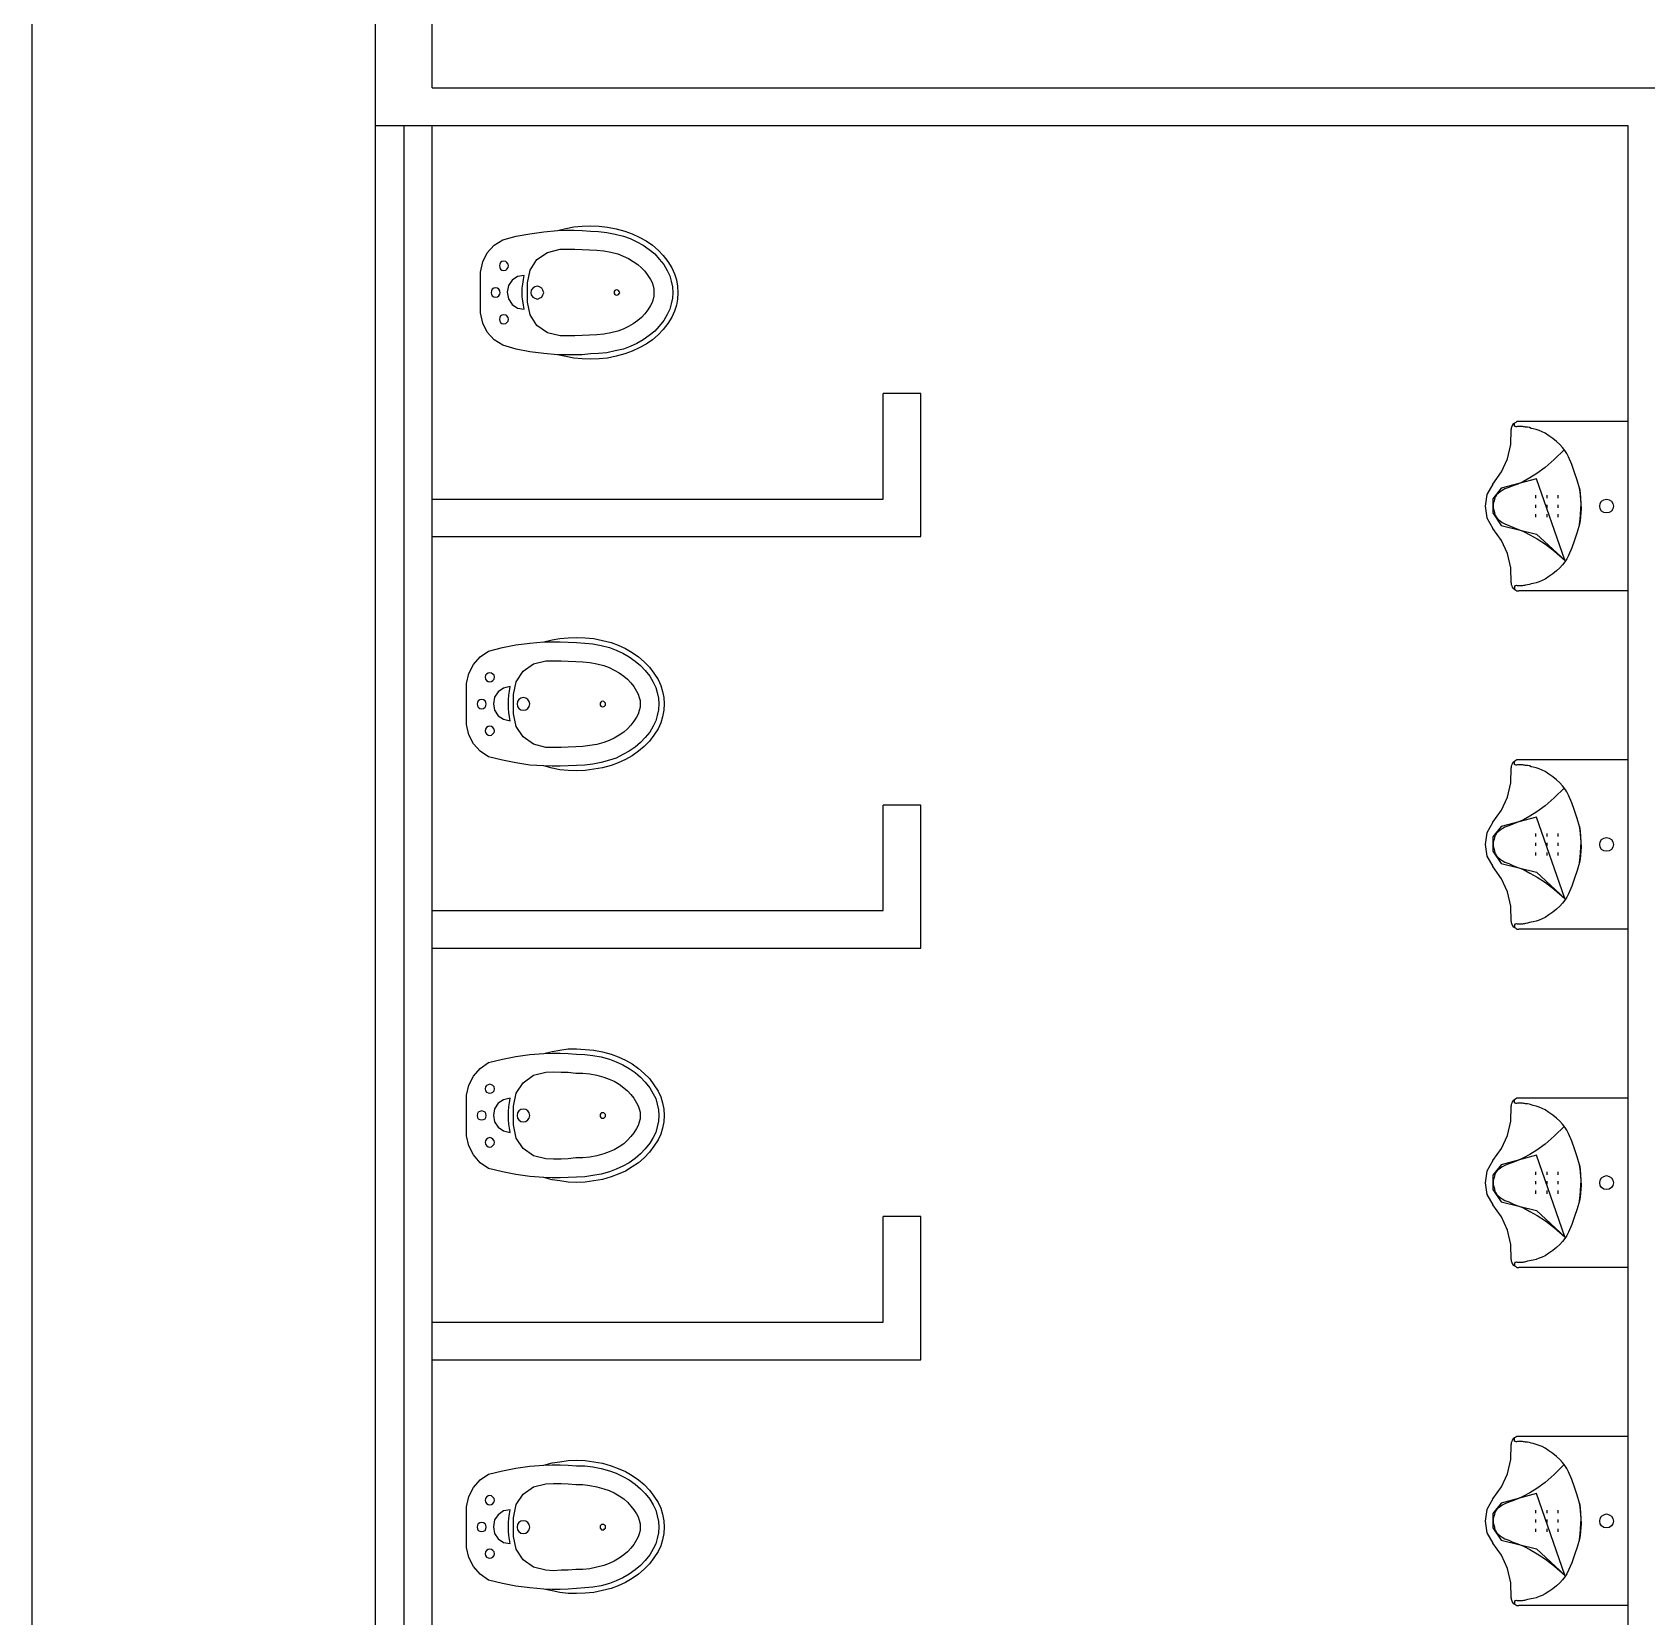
# Model space of a CAD drawing. Header units: metres. Extents: x 2 to 323, y -2 to 254.
# Drawn here: x 66.883 to 71.176, y 94.82 to 99.036 of the extents above; entities that cross this region are included whole.
import ezdxf

# ---------------------------------------------------------------- set-up
doc = ezdxf.new("R2010")
doc.units = ezdxf.units.M
for name, color, linetype in [('0-CARPINTERIA', 7, 'Continuous'), ('0-MUROS EXISTENTES', 7, 'Continuous'), ('0-PROYECCIONES', 7, 'Continuous'), ('0-VISTA-005', 7, 'Continuous'), ('00', 7, 'Continuous')]:
    doc.layers.add(name, color=color, linetype=linetype)

msp = doc.modelspace()

# ---------------------------------------------------------------- linework, layer by layer
for p, q in [((71.126, 98), (70.836, 98)), ((71.126, 98), (71.126, 97.55)), ((70.88, 97.804), (70.88, 97.796)), ((70.91, 97.804), (70.91, 97.796)), ((70.94, 97.804), (70.94, 97.796)), ((70.88, 97.779), (70.88, 97.771)), ((70.88, 97.754), (70.88, 97.746)), ((70.91, 97.779), (70.91, 97.771)), ((70.91, 97.754), (70.91, 97.746)), ((70.94, 97.779), (70.94, 97.771)), ((70.94, 97.754), (70.94, 97.746)), ((71.126, 97.55), (70.836, 97.55)), ((71.126, 97.1), (70.836, 97.1)), ((71.126, 97.1), (71.126, 96.65)), ((70.88, 96.904), (70.88, 96.896)), ((70.91, 96.904), (70.91, 96.896)), ((70.94, 96.904), (70.94, 96.896)), ((70.88, 96.879), (70.88, 96.871)), ((70.88, 96.854), (70.88, 96.846)), ((70.91, 96.879), (70.91, 96.871)), ((70.91, 96.854), (70.91, 96.846)), ((70.94, 96.879), (70.94, 96.871)), ((70.94, 96.854), (70.94, 96.846)), ((71.126, 96.65), (70.836, 96.65)), ((71.126, 96.2), (70.836, 96.2)), ((71.126, 96.2), (71.126, 95.75)), ((70.88, 96.004), (70.88, 95.996)), ((70.91, 96.004), (70.91, 95.996)), ((70.94, 96.004), (70.94, 95.996)), ((70.88, 95.979), (70.88, 95.971)), ((70.88, 95.954), (70.88, 95.946)), ((70.91, 95.979), (70.91, 95.971)), ((70.91, 95.954), (70.91, 95.946)), ((70.94, 95.979), (70.94, 95.971)), ((70.94, 95.954), (70.94, 95.946)), ((71.126, 95.75), (70.836, 95.75)), ((71.126, 95.3), (70.836, 95.3)), ((71.126, 95.3), (71.126, 94.85)), ((70.88, 95.104), (70.88, 95.096)), ((70.91, 95.104), (70.91, 95.096)), ((70.94, 95.104), (70.94, 95.096)), ((70.88, 95.079), (70.88, 95.071)), ((70.88, 95.054), (70.88, 95.046)), ((70.91, 95.079), (70.91, 95.071)), ((70.91, 95.054), (70.91, 95.046)), ((70.94, 95.079), (70.94, 95.071)), ((70.94, 95.054), (70.94, 95.046)), ((71.126, 94.85), (70.836, 94.85))]:
    msp.add_line(p, q)
for points in [[(68.28, 98.178), (68.243, 98.181), (68.206, 98.186), (68.17, 98.193), (68.134, 98.203), (68.111, 98.218), (68.093, 98.238), (68.081, 98.262), (68.075, 98.289), (68.075, 98.398), (68.081, 98.425), (68.093, 98.449), (68.111, 98.469), (68.134, 98.484), (68.17, 98.493), (68.206, 98.5), (68.243, 98.505), (68.28, 98.508), (68.302, 98.514), (68.323, 98.518), (68.345, 98.52), (68.367, 98.521), (68.39, 98.52), (68.413, 98.517), (68.436, 98.513), (68.459, 98.507), (68.478, 98.5), (68.497, 98.491), (68.515, 98.481), (68.532, 98.469), (68.547, 98.456), (68.561, 98.442), (68.573, 98.426), (68.584, 98.409), (68.591, 98.393), (68.596, 98.377), (68.599, 98.36), (68.6, 98.343), (68.599, 98.326), (68.596, 98.31), (68.591, 98.294), (68.584, 98.278), (68.573, 98.261), (68.561, 98.245), (68.547, 98.231), (68.532, 98.218), (68.515, 98.206), (68.497, 98.196), (68.478, 98.187), (68.459, 98.18), (68.436, 98.174), (68.413, 98.169), (68.39, 98.167), (68.367, 98.166), (68.345, 98.167), (68.323, 98.169), (68.302, 98.173), (68.28, 98.178)], [(71.088, 97.775), (71.086, 97.768), (71.082, 97.762), (71.076, 97.758), (71.069, 97.757), (71.062, 97.758), (71.056, 97.762), (71.052, 97.768), (71.051, 97.775), (71.052, 97.782), (71.056, 97.788), (71.062, 97.792), (71.069, 97.794), (71.076, 97.792), (71.082, 97.788), (71.086, 97.782), (71.088, 97.775)], [(68.243, 97.084), (68.206, 97.086), (68.169, 97.092), (68.133, 97.099), (68.096, 97.108), (68.074, 97.123), (68.056, 97.143), (68.044, 97.167), (68.038, 97.194), (68.038, 97.303), (68.044, 97.33), (68.056, 97.354), (68.074, 97.374), (68.096, 97.389), (68.133, 97.399), (68.169, 97.406), (68.206, 97.411), (68.243, 97.414), (68.265, 97.419), (68.286, 97.423), (68.308, 97.425), (68.33, 97.426), (68.353, 97.425), (68.376, 97.423), (68.399, 97.418), (68.422, 97.412), (68.441, 97.405), (68.46, 97.396), (68.478, 97.386), (68.495, 97.374), (68.51, 97.361), (68.524, 97.347), (68.536, 97.331), (68.547, 97.314), (68.554, 97.298), (68.559, 97.282), (68.562, 97.266), (68.563, 97.249), (68.562, 97.232), (68.559, 97.215), (68.554, 97.199), (68.547, 97.183), (68.536, 97.166), (68.524, 97.15), (68.51, 97.136), (68.495, 97.123), (68.478, 97.111), (68.46, 97.101), (68.441, 97.092), (68.422, 97.085), (68.399, 97.079), (68.376, 97.075), (68.353, 97.072), (68.33, 97.071), (68.308, 97.072), (68.286, 97.074), (68.265, 97.078), (68.243, 97.084)], [(71.088, 96.875), (71.086, 96.868), (71.082, 96.862), (71.076, 96.858), (71.069, 96.857), (71.062, 96.858), (71.056, 96.862), (71.052, 96.868), (71.051, 96.875), (71.052, 96.882), (71.056, 96.888), (71.062, 96.892), (71.069, 96.894), (71.076, 96.892), (71.082, 96.888), (71.086, 96.882), (71.088, 96.875)], [(68.243, 95.989), (68.206, 95.992), (68.169, 95.997), (68.133, 96.004), (68.096, 96.013), (68.074, 96.028), (68.056, 96.049), (68.044, 96.073), (68.038, 96.1), (68.038, 96.208), (68.044, 96.235), (68.056, 96.259), (68.074, 96.279), (68.096, 96.295), (68.133, 96.304), (68.169, 96.311), (68.206, 96.316), (68.243, 96.319), (68.265, 96.324), (68.286, 96.328), (68.308, 96.331), (68.33, 96.331), (68.353, 96.33), (68.376, 96.328), (68.399, 96.323), (68.422, 96.317), (68.441, 96.31), (68.46, 96.301), (68.478, 96.291), (68.495, 96.279), (68.51, 96.266), (68.524, 96.252), (68.536, 96.236), (68.547, 96.219), (68.554, 96.204), (68.559, 96.188), (68.562, 96.171), (68.563, 96.154), (68.562, 96.137), (68.559, 96.12), (68.554, 96.104), (68.547, 96.089), (68.536, 96.072), (68.524, 96.056), (68.51, 96.041), (68.495, 96.028), (68.478, 96.017), (68.46, 96.006), (68.441, 95.998), (68.422, 95.991), (68.399, 95.984), (68.376, 95.98), (68.353, 95.977), (68.33, 95.976), (68.308, 95.977), (68.286, 95.98), (68.265, 95.983), (68.243, 95.989)], [(71.088, 95.975), (71.086, 95.968), (71.082, 95.962), (71.076, 95.958), (71.069, 95.957), (71.062, 95.958), (71.056, 95.962), (71.052, 95.968), (71.051, 95.975), (71.052, 95.982), (71.056, 95.988), (71.062, 95.992), (71.069, 95.994), (71.076, 95.992), (71.082, 95.988), (71.086, 95.982), (71.088, 95.975)], [(68.243, 94.894), (68.206, 94.897), (68.169, 94.902), (68.133, 94.909), (68.096, 94.918), (68.074, 94.934), (68.056, 94.954), (68.044, 94.978), (68.038, 95.005), (68.038, 95.113), (68.044, 95.14), (68.056, 95.164), (68.074, 95.185), (68.096, 95.2), (68.133, 95.209), (68.169, 95.216), (68.206, 95.221), (68.243, 95.224), (68.265, 95.23), (68.286, 95.233), (68.308, 95.236), (68.33, 95.237), (68.353, 95.236), (68.376, 95.233), (68.399, 95.229), (68.422, 95.222), (68.441, 95.215), (68.46, 95.207), (68.478, 95.196), (68.495, 95.185), (68.51, 95.172), (68.524, 95.157), (68.536, 95.141), (68.547, 95.124), (68.554, 95.109), (68.559, 95.093), (68.562, 95.076), (68.563, 95.059), (68.562, 95.042), (68.559, 95.025), (68.554, 95.009), (68.547, 94.994), (68.536, 94.977), (68.524, 94.961), (68.51, 94.947), (68.495, 94.934), (68.478, 94.922), (68.46, 94.912), (68.441, 94.903), (68.422, 94.896), (68.399, 94.89), (68.376, 94.885), (68.353, 94.883), (68.33, 94.882), (68.308, 94.882), (68.286, 94.885), (68.265, 94.889), (68.243, 94.894)], [(71.088, 95.075), (71.086, 95.068), (71.082, 95.062), (71.076, 95.058), (71.069, 95.057), (71.062, 95.058), (71.056, 95.062), (71.052, 95.068), (71.051, 95.075), (71.052, 95.082), (71.056, 95.088), (71.062, 95.092), (71.069, 95.094), (71.076, 95.092), (71.082, 95.088), (71.086, 95.082), (71.088, 95.075)]]:
    msp.add_lwpolyline(points, close=True)
for points in [[(70.767, 97.834), (70.79, 97.866), (70.806, 97.901), (70.815, 97.939), (70.816, 97.979)], [(70.836, 98), (70.831, 98), (70.828, 97.998), (70.824, 97.996), (70.821, 97.994), (70.818, 97.99), (70.817, 97.987), (70.816, 97.983), (70.816, 97.979)], [(70.997, 97.727), (70.999, 97.74), (71, 97.754), (71.001, 97.768), (71.002, 97.782), (71.001, 97.792), (71, 97.803), (70.999, 97.813), (70.997, 97.823), (70.991, 97.844), (70.984, 97.865), (70.977, 97.886), (70.968, 97.906), (70.964, 97.915), (70.958, 97.923), (70.952, 97.931), (70.945, 97.939), (70.936, 97.947), (70.926, 97.955), (70.916, 97.962), (70.906, 97.969), (70.898, 97.973), (70.89, 97.976), (70.882, 97.979), (70.874, 97.981), (70.869, 97.982), (70.864, 97.984), (70.859, 97.985), (70.854, 97.985), (70.851, 97.986), (70.848, 97.986), (70.846, 97.987), (70.843, 97.987), (70.84, 97.987), (70.837, 97.987), (70.835, 97.987), (70.832, 97.987), (70.83, 97.986), (70.829, 97.986), (70.827, 97.987), (70.826, 97.987), (70.825, 97.987), (70.825, 97.988), (70.824, 97.988), (70.824, 97.989), (70.824, 97.991), (70.824, 97.992), (70.824, 97.994), (70.824, 97.996)], [(70.957, 97.926), (70.957, 97.926), (70.93, 97.899), (70.906, 97.878), (70.884, 97.862), (70.865, 97.85), (70.848, 97.841), (70.833, 97.834), (70.82, 97.829), (70.809, 97.825), (70.799, 97.821), (70.792, 97.817), (70.786, 97.813), (70.781, 97.809), (70.777, 97.805), (70.774, 97.801), (70.772, 97.797), (70.771, 97.793), (70.77, 97.789), (70.769, 97.785), (70.768, 97.78), (70.768, 97.776), (70.768, 97.771), (70.769, 97.767), (70.77, 97.762), (70.771, 97.758), (70.772, 97.753), (70.774, 97.749), (70.777, 97.745), (70.781, 97.74), (70.786, 97.736), (70.792, 97.732), (70.799, 97.728), (70.809, 97.724), (70.82, 97.719), (70.833, 97.714), (70.848, 97.708), (70.865, 97.699), (70.885, 97.688), (70.907, 97.674), (70.931, 97.655), (70.958, 97.631), (70.883, 97.848), (70.789, 97.823), (70.767, 97.795), (70.767, 97.757), (70.789, 97.724), (70.883, 97.701), (70.958, 97.631)], [(70.767, 97.834), (70.751, 97.806), (70.746, 97.775), (70.751, 97.744), (70.767, 97.716)], [(70.997, 97.823), (70.999, 97.81), (71, 97.796), (71.001, 97.782), (71.002, 97.768), (71.001, 97.758), (71, 97.747), (70.999, 97.737), (70.997, 97.727), (70.991, 97.706), (70.984, 97.685), (70.977, 97.664), (70.968, 97.644), (70.964, 97.635), (70.958, 97.627), (70.952, 97.619), (70.945, 97.611), (70.936, 97.603), (70.926, 97.595), (70.916, 97.588), (70.906, 97.581), (70.898, 97.577), (70.89, 97.574), (70.882, 97.571), (70.874, 97.569), (70.869, 97.568), (70.864, 97.567), (70.859, 97.566), (70.854, 97.565), (70.851, 97.564), (70.848, 97.564), (70.846, 97.563), (70.843, 97.563), (70.84, 97.563), (70.837, 97.563), (70.835, 97.563), (70.832, 97.563), (70.83, 97.564), (70.829, 97.564), (70.827, 97.563), (70.826, 97.563), (70.825, 97.563), (70.825, 97.562), (70.824, 97.562), (70.824, 97.561), (70.824, 97.559), (70.824, 97.558), (70.824, 97.556), (70.824, 97.555)], [(70.816, 97.571), (70.815, 97.611), (70.806, 97.649), (70.79, 97.684), (70.767, 97.716)], [(70.816, 97.571), (70.816, 97.567), (70.817, 97.563), (70.818, 97.56), (70.821, 97.556), (70.824, 97.554), (70.828, 97.552), (70.831, 97.55), (70.836, 97.55)], [(70.767, 96.934), (70.79, 96.966), (70.806, 97.001), (70.815, 97.039), (70.816, 97.079)], [(70.836, 97.1), (70.831, 97.1), (70.828, 97.098), (70.824, 97.096), (70.821, 97.094), (70.818, 97.09), (70.817, 97.087), (70.816, 97.083), (70.816, 97.079)], [(70.997, 96.827), (70.999, 96.84), (71, 96.854), (71.001, 96.868), (71.002, 96.882), (71.001, 96.892), (71, 96.903), (70.999, 96.913), (70.997, 96.923), (70.991, 96.944), (70.984, 96.965), (70.977, 96.986), (70.968, 97.006), (70.964, 97.015), (70.958, 97.023), (70.952, 97.031), (70.945, 97.039), (70.936, 97.047), (70.926, 97.055), (70.916, 97.062), (70.906, 97.069), (70.898, 97.073), (70.89, 97.076), (70.882, 97.079), (70.874, 97.081), (70.869, 97.082), (70.864, 97.084), (70.859, 97.085), (70.854, 97.085), (70.851, 97.086), (70.848, 97.086), (70.846, 97.087), (70.843, 97.087), (70.84, 97.087), (70.837, 97.087), (70.835, 97.087), (70.832, 97.087), (70.83, 97.086), (70.829, 97.086), (70.827, 97.087), (70.826, 97.087), (70.825, 97.087), (70.825, 97.088), (70.824, 97.088), (70.824, 97.089), (70.824, 97.091), (70.824, 97.092), (70.824, 97.094), (70.824, 97.096)], [(70.957, 97.026), (70.957, 97.026), (70.93, 96.999), (70.906, 96.978), (70.884, 96.962), (70.865, 96.95), (70.848, 96.941), (70.833, 96.934), (70.82, 96.929), (70.809, 96.925), (70.799, 96.921), (70.792, 96.917), (70.786, 96.913), (70.781, 96.909), (70.777, 96.905), (70.774, 96.901), (70.772, 96.897), (70.771, 96.893), (70.77, 96.889), (70.769, 96.885), (70.768, 96.88), (70.768, 96.876), (70.768, 96.871), (70.769, 96.867), (70.77, 96.862), (70.771, 96.858), (70.772, 96.853), (70.774, 96.849), (70.777, 96.845), (70.781, 96.84), (70.786, 96.836), (70.792, 96.832), (70.799, 96.828), (70.809, 96.824), (70.82, 96.819), (70.833, 96.814), (70.848, 96.808), (70.865, 96.799), (70.885, 96.788), (70.907, 96.774), (70.931, 96.755), (70.958, 96.731), (70.883, 96.948), (70.789, 96.923), (70.767, 96.895), (70.767, 96.857), (70.789, 96.824), (70.883, 96.801), (70.958, 96.731)], [(70.767, 96.934), (70.751, 96.906), (70.746, 96.875), (70.751, 96.844), (70.767, 96.816)], [(70.997, 96.923), (70.999, 96.91), (71, 96.896), (71.001, 96.882), (71.002, 96.868), (71.001, 96.858), (71, 96.847), (70.999, 96.837), (70.997, 96.827), (70.991, 96.806), (70.984, 96.785), (70.977, 96.764), (70.968, 96.744), (70.964, 96.735), (70.958, 96.727), (70.952, 96.719), (70.945, 96.711), (70.936, 96.703), (70.926, 96.695), (70.916, 96.688), (70.906, 96.681), (70.898, 96.677), (70.89, 96.674), (70.882, 96.671), (70.874, 96.669), (70.869, 96.668), (70.864, 96.667), (70.859, 96.666), (70.854, 96.665), (70.851, 96.664), (70.848, 96.664), (70.846, 96.663), (70.843, 96.663), (70.84, 96.663), (70.837, 96.663), (70.835, 96.663), (70.832, 96.663), (70.83, 96.664), (70.829, 96.664), (70.827, 96.663), (70.826, 96.663), (70.825, 96.663), (70.825, 96.662), (70.824, 96.662), (70.824, 96.661), (70.824, 96.659), (70.824, 96.658), (70.824, 96.656), (70.824, 96.655)], [(70.816, 96.671), (70.815, 96.711), (70.806, 96.749), (70.79, 96.784), (70.767, 96.816)], [(70.816, 96.671), (70.816, 96.667), (70.817, 96.663), (70.818, 96.66), (70.821, 96.656), (70.824, 96.654), (70.828, 96.652), (70.831, 96.65), (70.836, 96.65)], [(70.767, 96.034), (70.79, 96.066), (70.806, 96.101), (70.815, 96.139), (70.816, 96.179)], [(70.836, 96.2), (70.831, 96.2), (70.828, 96.198), (70.824, 96.196), (70.821, 96.194), (70.818, 96.19), (70.817, 96.187), (70.816, 96.183), (70.816, 96.179)], [(70.997, 95.927), (70.999, 95.94), (71, 95.954), (71.001, 95.968), (71.002, 95.982), (71.001, 95.992), (71, 96.003), (70.999, 96.013), (70.997, 96.023), (70.991, 96.044), (70.984, 96.065), (70.977, 96.086), (70.968, 96.106), (70.964, 96.115), (70.958, 96.123), (70.952, 96.131), (70.945, 96.139), (70.936, 96.147), (70.926, 96.155), (70.916, 96.162), (70.906, 96.169), (70.898, 96.173), (70.89, 96.176), (70.882, 96.179), (70.874, 96.181), (70.869, 96.182), (70.864, 96.184), (70.859, 96.185), (70.854, 96.185), (70.851, 96.186), (70.848, 96.186), (70.846, 96.187), (70.843, 96.187), (70.84, 96.187), (70.837, 96.187), (70.835, 96.187), (70.832, 96.187), (70.83, 96.186), (70.829, 96.186), (70.827, 96.187), (70.826, 96.187), (70.825, 96.187), (70.825, 96.188), (70.824, 96.188), (70.824, 96.189), (70.824, 96.191), (70.824, 96.192), (70.824, 96.194), (70.824, 96.196)], [(70.957, 96.126), (70.957, 96.126), (70.93, 96.099), (70.906, 96.078), (70.884, 96.062), (70.865, 96.05), (70.848, 96.041), (70.833, 96.034), (70.82, 96.029), (70.809, 96.025), (70.799, 96.021), (70.792, 96.017), (70.786, 96.013), (70.781, 96.009), (70.777, 96.005), (70.774, 96.001), (70.772, 95.997), (70.771, 95.993), (70.77, 95.989), (70.769, 95.985), (70.768, 95.98), (70.768, 95.976), (70.768, 95.971), (70.769, 95.967), (70.77, 95.962), (70.771, 95.958), (70.772, 95.953), (70.774, 95.949), (70.777, 95.945), (70.781, 95.94), (70.786, 95.936), (70.792, 95.932), (70.799, 95.928), (70.809, 95.924), (70.82, 95.919), (70.833, 95.914), (70.848, 95.908), (70.865, 95.899), (70.885, 95.888), (70.907, 95.874), (70.931, 95.855), (70.958, 95.831), (70.883, 96.048), (70.789, 96.023), (70.767, 95.995), (70.767, 95.957), (70.789, 95.924), (70.883, 95.901), (70.958, 95.831)], [(70.767, 96.034), (70.751, 96.006), (70.746, 95.975), (70.751, 95.944), (70.767, 95.916)], [(70.997, 96.023), (70.999, 96.01), (71, 95.996), (71.001, 95.982), (71.002, 95.968), (71.001, 95.958), (71, 95.947), (70.999, 95.937), (70.997, 95.927), (70.991, 95.906), (70.984, 95.885), (70.977, 95.864), (70.968, 95.844), (70.964, 95.835), (70.958, 95.827), (70.952, 95.819), (70.945, 95.811), (70.936, 95.803), (70.926, 95.795), (70.916, 95.788), (70.906, 95.781), (70.898, 95.777), (70.89, 95.774), (70.882, 95.771), (70.874, 95.769), (70.869, 95.768), (70.864, 95.767), (70.859, 95.766), (70.854, 95.765), (70.851, 95.764), (70.848, 95.764), (70.846, 95.763), (70.843, 95.763), (70.84, 95.763), (70.837, 95.763), (70.835, 95.763), (70.832, 95.763), (70.83, 95.764), (70.829, 95.764), (70.827, 95.763), (70.826, 95.763), (70.825, 95.763), (70.825, 95.762), (70.824, 95.762), (70.824, 95.761), (70.824, 95.759), (70.824, 95.758), (70.824, 95.756), (70.824, 95.755)], [(70.816, 95.771), (70.815, 95.811), (70.806, 95.849), (70.79, 95.884), (70.767, 95.916)], [(70.816, 95.771), (70.816, 95.767), (70.817, 95.763), (70.818, 95.76), (70.821, 95.756), (70.824, 95.754), (70.828, 95.752), (70.831, 95.75), (70.836, 95.75)], [(70.767, 95.134), (70.79, 95.166), (70.806, 95.201), (70.815, 95.239), (70.816, 95.279)], [(70.836, 95.3), (70.831, 95.3), (70.828, 95.298), (70.824, 95.296), (70.821, 95.294), (70.818, 95.29), (70.817, 95.287), (70.816, 95.283), (70.816, 95.279)], [(70.997, 95.027), (70.999, 95.04), (71, 95.054), (71.001, 95.068), (71.002, 95.082), (71.001, 95.092), (71, 95.103), (70.999, 95.113), (70.997, 95.123), (70.991, 95.144), (70.984, 95.165), (70.977, 95.186), (70.968, 95.206), (70.964, 95.215), (70.958, 95.223), (70.952, 95.231), (70.945, 95.239), (70.936, 95.247), (70.926, 95.255), (70.916, 95.262), (70.906, 95.269), (70.898, 95.273), (70.89, 95.276), (70.882, 95.279), (70.874, 95.281), (70.869, 95.282), (70.864, 95.284), (70.859, 95.285), (70.854, 95.285), (70.851, 95.286), (70.848, 95.286), (70.846, 95.287), (70.843, 95.287), (70.84, 95.287), (70.837, 95.287), (70.835, 95.287), (70.832, 95.287), (70.83, 95.286), (70.829, 95.286), (70.827, 95.287), (70.826, 95.287), (70.825, 95.287), (70.825, 95.288), (70.824, 95.288), (70.824, 95.289), (70.824, 95.291), (70.824, 95.292), (70.824, 95.294), (70.824, 95.296)], [(70.957, 95.226), (70.957, 95.226), (70.93, 95.199), (70.906, 95.178), (70.884, 95.162), (70.865, 95.15), (70.848, 95.141), (70.833, 95.134), (70.82, 95.129), (70.809, 95.125), (70.799, 95.121), (70.792, 95.117), (70.786, 95.113), (70.781, 95.109), (70.777, 95.105), (70.774, 95.101), (70.772, 95.097), (70.771, 95.093), (70.77, 95.089), (70.769, 95.085), (70.768, 95.08), (70.768, 95.076), (70.768, 95.071), (70.769, 95.067), (70.77, 95.062), (70.771, 95.058), (70.772, 95.053), (70.774, 95.049), (70.777, 95.045), (70.781, 95.04), (70.786, 95.036), (70.792, 95.032), (70.799, 95.028), (70.809, 95.024), (70.82, 95.019), (70.833, 95.014), (70.848, 95.008), (70.865, 94.999), (70.885, 94.988), (70.907, 94.974), (70.931, 94.955), (70.958, 94.931), (70.883, 95.148), (70.789, 95.123), (70.767, 95.095), (70.767, 95.057), (70.789, 95.024), (70.883, 95.001), (70.958, 94.931)], [(70.767, 95.134), (70.751, 95.106), (70.746, 95.075), (70.751, 95.044), (70.767, 95.016)], [(70.997, 95.123), (70.999, 95.11), (71, 95.096), (71.001, 95.082), (71.002, 95.068), (71.001, 95.058), (71, 95.047), (70.999, 95.037), (70.997, 95.027), (70.991, 95.006), (70.984, 94.985), (70.977, 94.964), (70.968, 94.944), (70.964, 94.935), (70.958, 94.927), (70.952, 94.919), (70.945, 94.911), (70.936, 94.903), (70.926, 94.895), (70.916, 94.888), (70.906, 94.881), (70.898, 94.877), (70.89, 94.874), (70.882, 94.871), (70.874, 94.869), (70.869, 94.868), (70.864, 94.867), (70.859, 94.866), (70.854, 94.865), (70.851, 94.864), (70.848, 94.864), (70.846, 94.863), (70.843, 94.863), (70.84, 94.863), (70.837, 94.863), (70.835, 94.863), (70.832, 94.863), (70.83, 94.864), (70.829, 94.864), (70.827, 94.863), (70.826, 94.863), (70.825, 94.863), (70.825, 94.862), (70.824, 94.862), (70.824, 94.861), (70.824, 94.859), (70.824, 94.858), (70.824, 94.856), (70.824, 94.855)], [(70.816, 94.871), (70.815, 94.911), (70.806, 94.949), (70.79, 94.984), (70.767, 95.016)], [(70.816, 94.871), (70.816, 94.867), (70.817, 94.863), (70.818, 94.86), (70.821, 94.856), (70.824, 94.854), (70.828, 94.852), (70.831, 94.85), (70.836, 94.85)]]:
    msp.add_lwpolyline(points)
at = {"layer": '0-CARPINTERIA'}
for p, q in [((67.871, 98.788), (67.871, 82.586)), ((67.871, 98.788), (67.871, 82.586)), ((69.146, 97.794), (69.146, 98.075)), ((69.246, 98.075), (69.146, 98.075)), ((69.146, 97.794), (69.146, 98.075)), ((69.246, 98.075), (69.146, 98.075)), ((69.246, 97.694), (69.246, 98.075)), ((69.246, 97.694), (69.246, 98.075)), ((67.946, 97.794), (69.146, 97.794)), ((67.946, 97.794), (69.146, 97.794)), ((67.946, 97.694), (69.246, 97.694)), ((67.946, 97.694), (69.246, 97.694)), ((69.146, 96.699), (69.146, 96.98)), ((69.246, 96.98), (69.146, 96.98)), ((69.146, 96.699), (69.146, 96.98)), ((69.246, 96.98), (69.146, 96.98)), ((69.246, 96.599), (69.246, 96.98)), ((69.246, 96.599), (69.246, 96.98)), ((67.946, 96.699), (69.146, 96.699)), ((67.946, 96.699), (69.146, 96.699)), ((67.946, 96.599), (69.246, 96.599)), ((67.946, 96.599), (69.246, 96.599)), ((69.146, 95.604), (69.146, 95.885)), ((69.246, 95.885), (69.146, 95.885)), ((69.146, 95.604), (69.146, 95.885)), ((69.246, 95.885), (69.146, 95.885)), ((69.246, 95.504), (69.246, 95.885)), ((69.246, 95.504), (69.246, 95.885)), ((67.946, 95.604), (69.146, 95.604)), ((67.946, 95.604), (69.146, 95.604)), ((67.946, 95.504), (69.246, 95.504)), ((67.946, 95.504), (69.246, 95.504))]:
    msp.add_line(p, q, dxfattribs=at)
at = {"layer": '0-MUROS EXISTENTES'}
for p, q in [((67.946, 98.888), (67.946, 119.861)), ((67.946, 98.888), (67.946, 119.861)), ((67.796, 98.788), (67.796, 119.601)), ((67.796, 98.788), (67.796, 119.601)), ((67.946, 98.888), (71.226, 98.888)), ((67.946, 98.888), (71.226, 98.888)), ((67.796, 98.788), (71.126, 98.788)), ((67.796, 98.788), (71.126, 98.788)), ((71.126, 98.788), (71.126, 92.009)), ((71.126, 98.788), (71.126, 92.009))]:
    msp.add_line(p, q, dxfattribs=at)
at = {"layer": '0-PROYECCIONES'}
msp.add_line((66.883, 45.561), (66.883, 119.575), dxfattribs=at)
at = {"layer": '0-VISTA-005'}
for p, q in [((67.796, 82.586), (67.796, 98.788)), ((67.946, 82.586), (67.946, 98.788))]:
    msp.add_line(p, q, dxfattribs=at)
at = {"layer": '00'}
for points in [[(68.28, 98.508), (68.302, 98.509), (68.324, 98.509), (68.345, 98.508), (68.367, 98.507), (68.389, 98.506), (68.411, 98.503), (68.433, 98.499), (68.455, 98.493), (68.473, 98.487), (68.491, 98.478), (68.507, 98.469), (68.523, 98.458), (68.538, 98.446), (68.55, 98.432), (68.562, 98.418), (68.571, 98.402), (68.578, 98.388), (68.582, 98.374), (68.585, 98.359), (68.586, 98.343), (68.585, 98.328), (68.582, 98.313), (68.578, 98.299), (68.571, 98.285), (68.562, 98.269), (68.55, 98.254), (68.538, 98.241), (68.523, 98.229), (68.507, 98.218), (68.491, 98.208), (68.473, 98.2), (68.455, 98.193), (68.433, 98.188), (68.411, 98.183), (68.389, 98.181), (68.367, 98.18), (68.345, 98.178), (68.324, 98.178), (68.302, 98.178), (68.28, 98.178)], [(68.243, 97.414), (68.265, 97.414), (68.287, 97.414), (68.308, 97.413), (68.33, 97.412), (68.352, 97.411), (68.374, 97.409), (68.396, 97.404), (68.418, 97.399), (68.436, 97.392), (68.453, 97.384), (68.47, 97.374), (68.486, 97.363), (68.5, 97.351), (68.513, 97.338), (68.525, 97.323), (68.534, 97.307), (68.541, 97.293), (68.545, 97.279), (68.548, 97.264), (68.549, 97.249), (68.548, 97.233), (68.545, 97.218), (68.541, 97.204), (68.534, 97.19), (68.525, 97.174), (68.513, 97.16), (68.5, 97.146), (68.486, 97.134), (68.47, 97.123), (68.453, 97.114), (68.436, 97.105), (68.418, 97.099), (68.396, 97.093), (68.374, 97.089), (68.352, 97.086), (68.33, 97.085), (68.308, 97.084), (68.287, 97.083), (68.265, 97.083), (68.243, 97.084)], [(68.243, 96.319), (68.265, 96.32), (68.287, 96.32), (68.308, 96.319), (68.33, 96.317), (68.352, 96.316), (68.374, 96.314), (68.396, 96.31), (68.418, 96.304), (68.436, 96.297), (68.453, 96.289), (68.47, 96.279), (68.486, 96.268), (68.5, 96.256), (68.513, 96.243), (68.525, 96.228), (68.534, 96.212), (68.541, 96.199), (68.545, 96.184), (68.548, 96.169), (68.549, 96.154), (68.548, 96.139), (68.545, 96.124), (68.541, 96.109), (68.534, 96.095), (68.525, 96.08), (68.513, 96.065), (68.5, 96.052), (68.486, 96.04), (68.47, 96.028), (68.453, 96.019), (68.436, 96.011), (68.418, 96.004), (68.396, 95.998), (68.374, 95.994), (68.352, 95.991), (68.33, 95.99), (68.308, 95.989), (68.287, 95.988), (68.265, 95.988), (68.243, 95.989)], [(68.243, 95.224), (68.265, 95.225), (68.287, 95.225), (68.308, 95.224), (68.33, 95.222), (68.352, 95.222), (68.374, 95.219), (68.396, 95.215), (68.418, 95.209), (68.436, 95.202), (68.453, 95.194), (68.47, 95.185), (68.486, 95.173), (68.5, 95.161), (68.513, 95.148), (68.525, 95.133), (68.534, 95.118), (68.541, 95.104), (68.545, 95.089), (68.548, 95.074), (68.549, 95.059), (68.548, 95.044), (68.545, 95.029), (68.541, 95.014), (68.534, 95.001), (68.525, 94.985), (68.513, 94.97), (68.5, 94.957), (68.486, 94.945), (68.47, 94.934), (68.453, 94.924), (68.436, 94.916), (68.418, 94.909), (68.396, 94.903), (68.374, 94.899), (68.352, 94.897), (68.33, 94.896), (68.308, 94.894), (68.287, 94.893), (68.265, 94.893), (68.243, 94.894)]]:
    msp.add_lwpolyline(points, dxfattribs=at)
for points in [[(68.44, 98.446), (68.454, 98.44), (68.468, 98.434), (68.481, 98.426), (68.493, 98.418), (68.503, 98.409), (68.512, 98.4), (68.52, 98.389), (68.527, 98.378), (68.531, 98.37), (68.534, 98.361), (68.536, 98.352), (68.536, 98.343), (68.536, 98.334), (68.534, 98.326), (68.531, 98.317), (68.527, 98.309), (68.52, 98.297), (68.512, 98.287), (68.503, 98.277), (68.493, 98.269), (68.481, 98.26), (68.468, 98.253), (68.454, 98.246), (68.44, 98.241), (68.421, 98.236), (68.403, 98.233), (68.384, 98.231), (68.365, 98.23), (68.345, 98.229), (68.326, 98.228), (68.306, 98.228), (68.287, 98.228), (68.253, 98.236), (68.225, 98.256), (68.207, 98.284), (68.2, 98.318), (68.2, 98.369), (68.207, 98.403), (68.225, 98.431), (68.253, 98.45), (68.287, 98.459), (68.306, 98.459), (68.326, 98.459), (68.345, 98.458), (68.365, 98.457), (68.384, 98.456), (68.403, 98.454), (68.421, 98.451), (68.44, 98.446)], [(68.125, 98.415), (68.126, 98.41), (68.128, 98.406), (68.132, 98.403), (68.137, 98.402), (68.142, 98.403), (68.145, 98.406), (68.148, 98.41), (68.149, 98.415), (68.148, 98.419), (68.145, 98.423), (68.142, 98.426), (68.137, 98.427), (68.132, 98.426), (68.128, 98.423), (68.126, 98.419), (68.125, 98.415)], [(68.103, 98.343), (68.104, 98.339), (68.106, 98.335), (68.11, 98.332), (68.115, 98.331), (68.12, 98.332), (68.124, 98.335), (68.126, 98.339), (68.127, 98.343), (68.126, 98.348), (68.124, 98.352), (68.12, 98.355), (68.115, 98.356), (68.11, 98.355), (68.106, 98.352), (68.104, 98.348), (68.103, 98.343)], [(68.191, 98.299), (68.189, 98.31), (68.187, 98.321), (68.186, 98.332), (68.186, 98.343), (68.186, 98.355), (68.187, 98.366), (68.189, 98.378), (68.191, 98.389), (68.173, 98.386), (68.159, 98.376), (68.149, 98.362), (68.146, 98.344), (68.149, 98.327), (68.159, 98.312), (68.173, 98.302), (68.191, 98.299)], [(68.209, 98.343), (68.21, 98.337), (68.214, 98.331), (68.219, 98.328), (68.226, 98.326), (68.232, 98.328), (68.238, 98.331), (68.241, 98.337), (68.243, 98.343), (68.241, 98.35), (68.238, 98.355), (68.232, 98.359), (68.226, 98.36), (68.219, 98.359), (68.214, 98.355), (68.21, 98.35), (68.209, 98.343)], [(68.43, 98.343), (68.43, 98.341), (68.432, 98.338), (68.434, 98.337), (68.437, 98.336), (68.44, 98.337), (68.442, 98.338), (68.444, 98.341), (68.445, 98.343), (68.444, 98.346), (68.442, 98.349), (68.44, 98.35), (68.437, 98.351), (68.434, 98.35), (68.432, 98.349), (68.43, 98.346), (68.43, 98.343)], [(68.125, 98.272), (68.126, 98.267), (68.128, 98.264), (68.132, 98.261), (68.137, 98.26), (68.142, 98.261), (68.145, 98.264), (68.148, 98.267), (68.149, 98.272), (68.148, 98.277), (68.145, 98.281), (68.142, 98.283), (68.137, 98.284), (68.132, 98.283), (68.128, 98.281), (68.126, 98.277), (68.125, 98.272)], [(68.087, 97.32), (68.088, 97.315), (68.091, 97.311), (68.095, 97.309), (68.1, 97.308), (68.104, 97.309), (68.108, 97.311), (68.111, 97.315), (68.112, 97.32), (68.111, 97.325), (68.108, 97.328), (68.104, 97.331), (68.1, 97.332), (68.095, 97.331), (68.091, 97.328), (68.088, 97.325), (68.087, 97.32)], [(68.403, 97.351), (68.417, 97.346), (68.43, 97.339), (68.444, 97.332), (68.456, 97.323), (68.466, 97.315), (68.475, 97.305), (68.483, 97.295), (68.49, 97.283), (68.494, 97.275), (68.497, 97.266), (68.499, 97.258), (68.499, 97.249), (68.499, 97.24), (68.497, 97.231), (68.494, 97.222), (68.49, 97.214), (68.483, 97.203), (68.475, 97.192), (68.466, 97.183), (68.456, 97.174), (68.444, 97.166), (68.43, 97.158), (68.417, 97.152), (68.403, 97.146), (68.384, 97.141), (68.366, 97.138), (68.347, 97.136), (68.328, 97.135), (68.308, 97.134), (68.289, 97.133), (68.269, 97.133), (68.249, 97.133), (68.216, 97.142), (68.188, 97.161), (68.17, 97.189), (68.163, 97.223), (68.163, 97.274), (68.17, 97.308), (68.188, 97.336), (68.216, 97.356), (68.249, 97.364), (68.269, 97.364), (68.289, 97.364), (68.308, 97.363), (68.328, 97.362), (68.347, 97.361), (68.366, 97.359), (68.384, 97.356), (68.403, 97.351)], [(68.154, 97.204), (68.152, 97.215), (68.15, 97.226), (68.149, 97.237), (68.149, 97.249), (68.149, 97.26), (68.15, 97.272), (68.152, 97.283), (68.154, 97.295), (68.136, 97.291), (68.122, 97.281), (68.112, 97.267), (68.109, 97.249), (68.112, 97.232), (68.122, 97.217), (68.136, 97.208), (68.154, 97.204)], [(68.066, 97.249), (68.067, 97.244), (68.069, 97.24), (68.073, 97.237), (68.078, 97.236), (68.083, 97.237), (68.087, 97.24), (68.089, 97.244), (68.09, 97.249), (68.089, 97.253), (68.087, 97.257), (68.083, 97.26), (68.078, 97.261), (68.073, 97.26), (68.069, 97.257), (68.067, 97.253), (68.066, 97.249)], [(68.172, 97.249), (68.173, 97.242), (68.177, 97.237), (68.182, 97.233), (68.189, 97.232), (68.195, 97.233), (68.201, 97.237), (68.204, 97.242), (68.206, 97.249), (68.204, 97.255), (68.201, 97.261), (68.195, 97.264), (68.189, 97.266), (68.182, 97.264), (68.177, 97.261), (68.173, 97.255), (68.172, 97.249)], [(68.393, 97.249), (68.393, 97.246), (68.395, 97.243), (68.397, 97.242), (68.4, 97.241), (68.403, 97.242), (68.405, 97.243), (68.407, 97.246), (68.407, 97.249), (68.407, 97.251), (68.405, 97.254), (68.403, 97.255), (68.4, 97.256), (68.397, 97.255), (68.395, 97.254), (68.393, 97.251), (68.393, 97.249)], [(68.087, 97.177), (68.088, 97.173), (68.091, 97.169), (68.095, 97.166), (68.1, 97.165), (68.104, 97.166), (68.108, 97.169), (68.111, 97.173), (68.112, 97.177), (68.111, 97.182), (68.108, 97.186), (68.104, 97.189), (68.1, 97.19), (68.095, 97.189), (68.091, 97.186), (68.088, 97.182), (68.087, 97.177)], [(68.403, 96.256), (68.417, 96.251), (68.43, 96.245), (68.444, 96.237), (68.456, 96.228), (68.466, 96.22), (68.475, 96.21), (68.483, 96.2), (68.49, 96.188), (68.494, 96.18), (68.497, 96.172), (68.499, 96.163), (68.499, 96.154), (68.499, 96.145), (68.497, 96.136), (68.494, 96.127), (68.49, 96.119), (68.483, 96.108), (68.475, 96.098), (68.466, 96.088), (68.456, 96.079), (68.444, 96.071), (68.43, 96.063), (68.417, 96.057), (68.403, 96.052), (68.384, 96.047), (68.366, 96.043), (68.347, 96.041), (68.328, 96.041), (68.308, 96.039), (68.289, 96.038), (68.269, 96.038), (68.249, 96.039), (68.216, 96.047), (68.188, 96.066), (68.17, 96.094), (68.163, 96.129), (68.163, 96.179), (68.17, 96.213), (68.188, 96.241), (68.216, 96.261), (68.249, 96.269), (68.269, 96.27), (68.289, 96.269), (68.308, 96.269), (68.328, 96.267), (68.347, 96.267), (68.366, 96.265), (68.384, 96.261), (68.403, 96.256)], [(68.087, 96.225), (68.088, 96.22), (68.091, 96.216), (68.095, 96.214), (68.1, 96.213), (68.104, 96.214), (68.108, 96.216), (68.111, 96.22), (68.112, 96.225), (68.111, 96.23), (68.108, 96.234), (68.104, 96.236), (68.1, 96.237), (68.095, 96.236), (68.091, 96.234), (68.088, 96.23), (68.087, 96.225)], [(68.066, 96.154), (68.067, 96.149), (68.069, 96.145), (68.073, 96.143), (68.078, 96.142), (68.083, 96.143), (68.087, 96.145), (68.089, 96.149), (68.09, 96.154), (68.089, 96.159), (68.087, 96.163), (68.083, 96.165), (68.078, 96.166), (68.073, 96.165), (68.069, 96.163), (68.067, 96.159), (68.066, 96.154)], [(68.154, 96.109), (68.152, 96.12), (68.15, 96.131), (68.149, 96.143), (68.149, 96.154), (68.149, 96.165), (68.15, 96.177), (68.152, 96.188), (68.154, 96.2), (68.136, 96.196), (68.122, 96.187), (68.112, 96.172), (68.109, 96.155), (68.112, 96.137), (68.122, 96.123), (68.136, 96.113), (68.154, 96.109)], [(68.172, 96.154), (68.173, 96.147), (68.177, 96.142), (68.182, 96.138), (68.189, 96.137), (68.195, 96.138), (68.201, 96.142), (68.204, 96.147), (68.206, 96.154), (68.204, 96.161), (68.201, 96.166), (68.195, 96.17), (68.189, 96.171), (68.182, 96.17), (68.177, 96.166), (68.173, 96.161), (68.172, 96.154)], [(68.393, 96.154), (68.393, 96.151), (68.395, 96.149), (68.397, 96.147), (68.4, 96.147), (68.403, 96.147), (68.405, 96.149), (68.407, 96.151), (68.407, 96.154), (68.407, 96.157), (68.405, 96.159), (68.403, 96.161), (68.4, 96.161), (68.397, 96.161), (68.395, 96.159), (68.393, 96.157), (68.393, 96.154)], [(68.087, 96.083), (68.088, 96.078), (68.091, 96.074), (68.095, 96.071), (68.1, 96.07), (68.104, 96.071), (68.108, 96.074), (68.111, 96.078), (68.112, 96.083), (68.111, 96.087), (68.108, 96.091), (68.104, 96.094), (68.1, 96.095), (68.095, 96.094), (68.091, 96.091), (68.088, 96.087), (68.087, 96.083)], [(68.087, 95.13), (68.088, 95.126), (68.091, 95.122), (68.095, 95.119), (68.1, 95.118), (68.104, 95.119), (68.108, 95.122), (68.111, 95.126), (68.112, 95.13), (68.111, 95.135), (68.108, 95.139), (68.104, 95.142), (68.1, 95.143), (68.095, 95.142), (68.091, 95.139), (68.088, 95.135), (68.087, 95.13)], [(68.403, 95.161), (68.417, 95.156), (68.43, 95.15), (68.444, 95.142), (68.456, 95.134), (68.466, 95.125), (68.475, 95.115), (68.483, 95.105), (68.49, 95.094), (68.494, 95.086), (68.497, 95.077), (68.499, 95.068), (68.499, 95.059), (68.499, 95.05), (68.497, 95.041), (68.494, 95.033), (68.49, 95.025), (68.483, 95.013), (68.475, 95.003), (68.466, 94.993), (68.456, 94.985), (68.444, 94.976), (68.43, 94.968), (68.417, 94.962), (68.403, 94.957), (68.384, 94.952), (68.366, 94.948), (68.347, 94.946), (68.328, 94.946), (68.308, 94.944), (68.289, 94.944), (68.269, 94.943), (68.249, 94.944), (68.216, 94.952), (68.188, 94.972), (68.17, 95), (68.163, 95.034), (68.163, 95.084), (68.17, 95.119), (68.188, 95.147), (68.216, 95.166), (68.249, 95.174), (68.269, 95.175), (68.289, 95.175), (68.308, 95.174), (68.328, 95.172), (68.347, 95.172), (68.366, 95.17), (68.384, 95.166), (68.403, 95.161)], [(68.154, 95.015), (68.152, 95.026), (68.15, 95.037), (68.149, 95.048), (68.149, 95.059), (68.149, 95.071), (68.15, 95.082), (68.152, 95.094), (68.154, 95.105), (68.136, 95.102), (68.122, 95.092), (68.112, 95.078), (68.109, 95.06), (68.112, 95.042), (68.122, 95.028), (68.136, 95.018), (68.154, 95.015)], [(68.066, 95.059), (68.067, 95.054), (68.069, 95.05), (68.073, 95.048), (68.078, 95.047), (68.083, 95.048), (68.087, 95.05), (68.089, 95.054), (68.09, 95.059), (68.089, 95.064), (68.087, 95.068), (68.083, 95.07), (68.078, 95.071), (68.073, 95.07), (68.069, 95.068), (68.067, 95.064), (68.066, 95.059)], [(68.172, 95.059), (68.173, 95.052), (68.177, 95.047), (68.182, 95.043), (68.189, 95.042), (68.195, 95.043), (68.201, 95.047), (68.204, 95.052), (68.206, 95.059), (68.204, 95.066), (68.201, 95.071), (68.195, 95.075), (68.189, 95.076), (68.182, 95.075), (68.177, 95.071), (68.173, 95.066), (68.172, 95.059)], [(68.393, 95.059), (68.393, 95.056), (68.395, 95.054), (68.397, 95.052), (68.4, 95.052), (68.403, 95.052), (68.405, 95.054), (68.407, 95.056), (68.407, 95.059), (68.407, 95.062), (68.405, 95.064), (68.403, 95.066), (68.4, 95.066), (68.397, 95.066), (68.395, 95.064), (68.393, 95.062), (68.393, 95.059)], [(68.087, 94.988), (68.088, 94.983), (68.091, 94.979), (68.095, 94.977), (68.1, 94.976), (68.104, 94.977), (68.108, 94.979), (68.111, 94.983), (68.112, 94.988), (68.111, 94.993), (68.108, 94.997), (68.104, 94.999), (68.1, 95), (68.095, 94.999), (68.091, 94.997), (68.088, 94.993), (68.087, 94.988)]]:
    msp.add_lwpolyline(points, close=True, dxfattribs=at)

doc.saveas('drawing.dxf')
